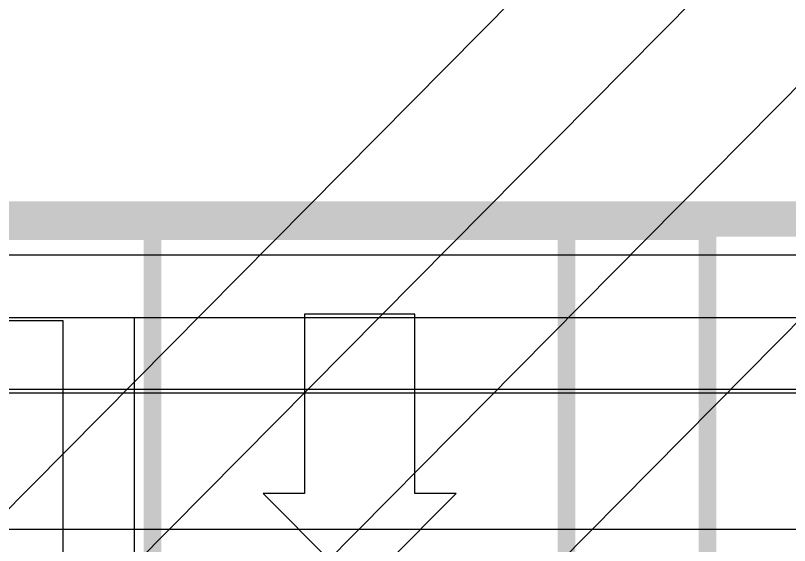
# Model space of a CAD drawing. Header units: inches. Extents: x -3 to 5259, y -3 to 5282.
# Drawn here: x 128.28 to 133.88, y 104.91 to 108.75 of the extents above; entities that cross this region are included whole.
import ezdxf

# ---------------------------------------------------------------- set-up
doc = ezdxf.new("R2010")
doc.units = ezdxf.units.IN
for name, color, linetype in [('Board Outline', 216, 'Continuous'), ('Bottom Layer', 5, 'Continuous'), ('Layer 1', 16, 'Continuous'), ('Layer 2', 76, 'Continuous'), ('Top Layer', 1, 'Continuous'), ('Top Overlay', 2, 'Continuous'), ('Top Solder', 216, 'Continuous')]:
    doc.layers.add(name, color=color, linetype=linetype)

# ---------------------------------------------------------------- blocks, each defined once
blk = doc.blocks.new('13_WQFN_HR__3_2__26')
at = {"layer": 'Top Solder'}
for p in [(-0.575, 1.8099), (-0.5467, -0.9227), (0.7533, 1.8024), (1.1783, -0.9227)]:
    blk.add_line(p, (5227.2803, 5276.701), dxfattribs=at)
blk = doc.blocks.new('DB128L_5_08_3P_OG_S_192')
at = {"layer": 'Top Overlay'}
for p, q in [((-5.1, -2.5), (-5.8, -3.2)), ((-4.4, -3.2), (-5.1, -2.5)), ((-5.8, -3.2), (-5.5, -3.2)), ((-5.5, -3.2), (-5.5, -4.5)), ((-4.7, -4.5), (-4.7, -3.2)), ((-4.7, -3.2), (-4.4, -3.2)), ((-5.5, -4.5), (-4.7, -4.5))]:
    blk.add_line(p, q, dxfattribs=at)
for points in [[(-7.62, -5.1, 0.127, 0.127, 0), (-7.62, 5, 0.127, 0.127, 0)], [(-6.5989, -2.1002, 0.127, 0.127, 0), (-6.5989, -5.1003, 0.127, 0.127, 0)], [(-3.5989, -2.1002, 0.127, 0.127, 0), (-3.5989, -5.1003, 0.127, 0.127, 0)], [(7.62, -5.1, 0.127, 0.127, 0), (-7.62, -5.1, 0.127, 0.127, 0)]]:
    blk.add_lwpolyline(points, format="xyseb", dxfattribs=at)
for points in [[(-7.6518, -5.1, 0.0635, 0.0635, 1), (-7.5883, -5.1, 0.0635, 0.0635, 1)], [(-7.6517, -5.1, 0.0635, 0.0635, 1), (-7.5882, -5.1, 0.0635, 0.0635, 1)], [(-6.6307, -5.1003, 0.0635, 0.0635, 1), (-6.5672, -5.1003, 0.0635, 0.0635, 1)], [(-3.6306, -5.1003, 0.0635, 0.0635, 1), (-3.5671, -5.1003, 0.0635, 0.0635, 1)]]:
    blk.add_lwpolyline(points, format="xyseb", close=True, dxfattribs=at)

msp = doc.modelspace()

# ---------------------------------------------------------------- linework, layer by layer
at = {"layer": 'Board Outline'}
msp.add_lwpolyline([(-2.7223, 107.2777, 0.254, 0.254, 0), (147.2777, 107.2777, 0.254, 0.254, 0)], format="xyseb", dxfattribs=at)
at = {"layer": 'Bottom Layer'}
for p, q in [((5.363, 106.045), (139.1612, 106.045)), ((48.1076, 106.0196), (139.1442, 106.0196))]:
    msp.add_line(p, q, dxfattribs=at)
at = {"layer": 'Layer 1'}
for p, q in [((-2.4634, 107.0187), (147.0187, 107.0187)), ((138.279, 105.029), (122.809, 105.029))]:
    msp.add_line(p, q, dxfattribs=at)
at = {"layer": 'Layer 2'}
msp.add_line((119.2361, 106.5637), (146.6267, 106.5637), dxfattribs=at)
at = {"layer": 'Top Layer'}
for p, q in [((120.1788, 106.5417), (128.619, 106.5417)), ((128.619, 106.5417), (128.619, 94.869)), ((129.1369, 90.7796), (129.1369, 106.5637)), ((129.1369, 106.5637), (139.5568, 106.5637))]:
    msp.add_line(p, q, dxfattribs=at)

# ---------------------------------------------------------------- block references
msp.add_blockref('13_WQFN_HR__3_2__26', (31.7605, 5.4558))
at = {"rotation": 180}
msp.add_blockref('DB128L_5_08_3P_OG_S_192', (125.6699, 102.0895), dxfattribs=at)

doc.saveas('drawing.dxf')
